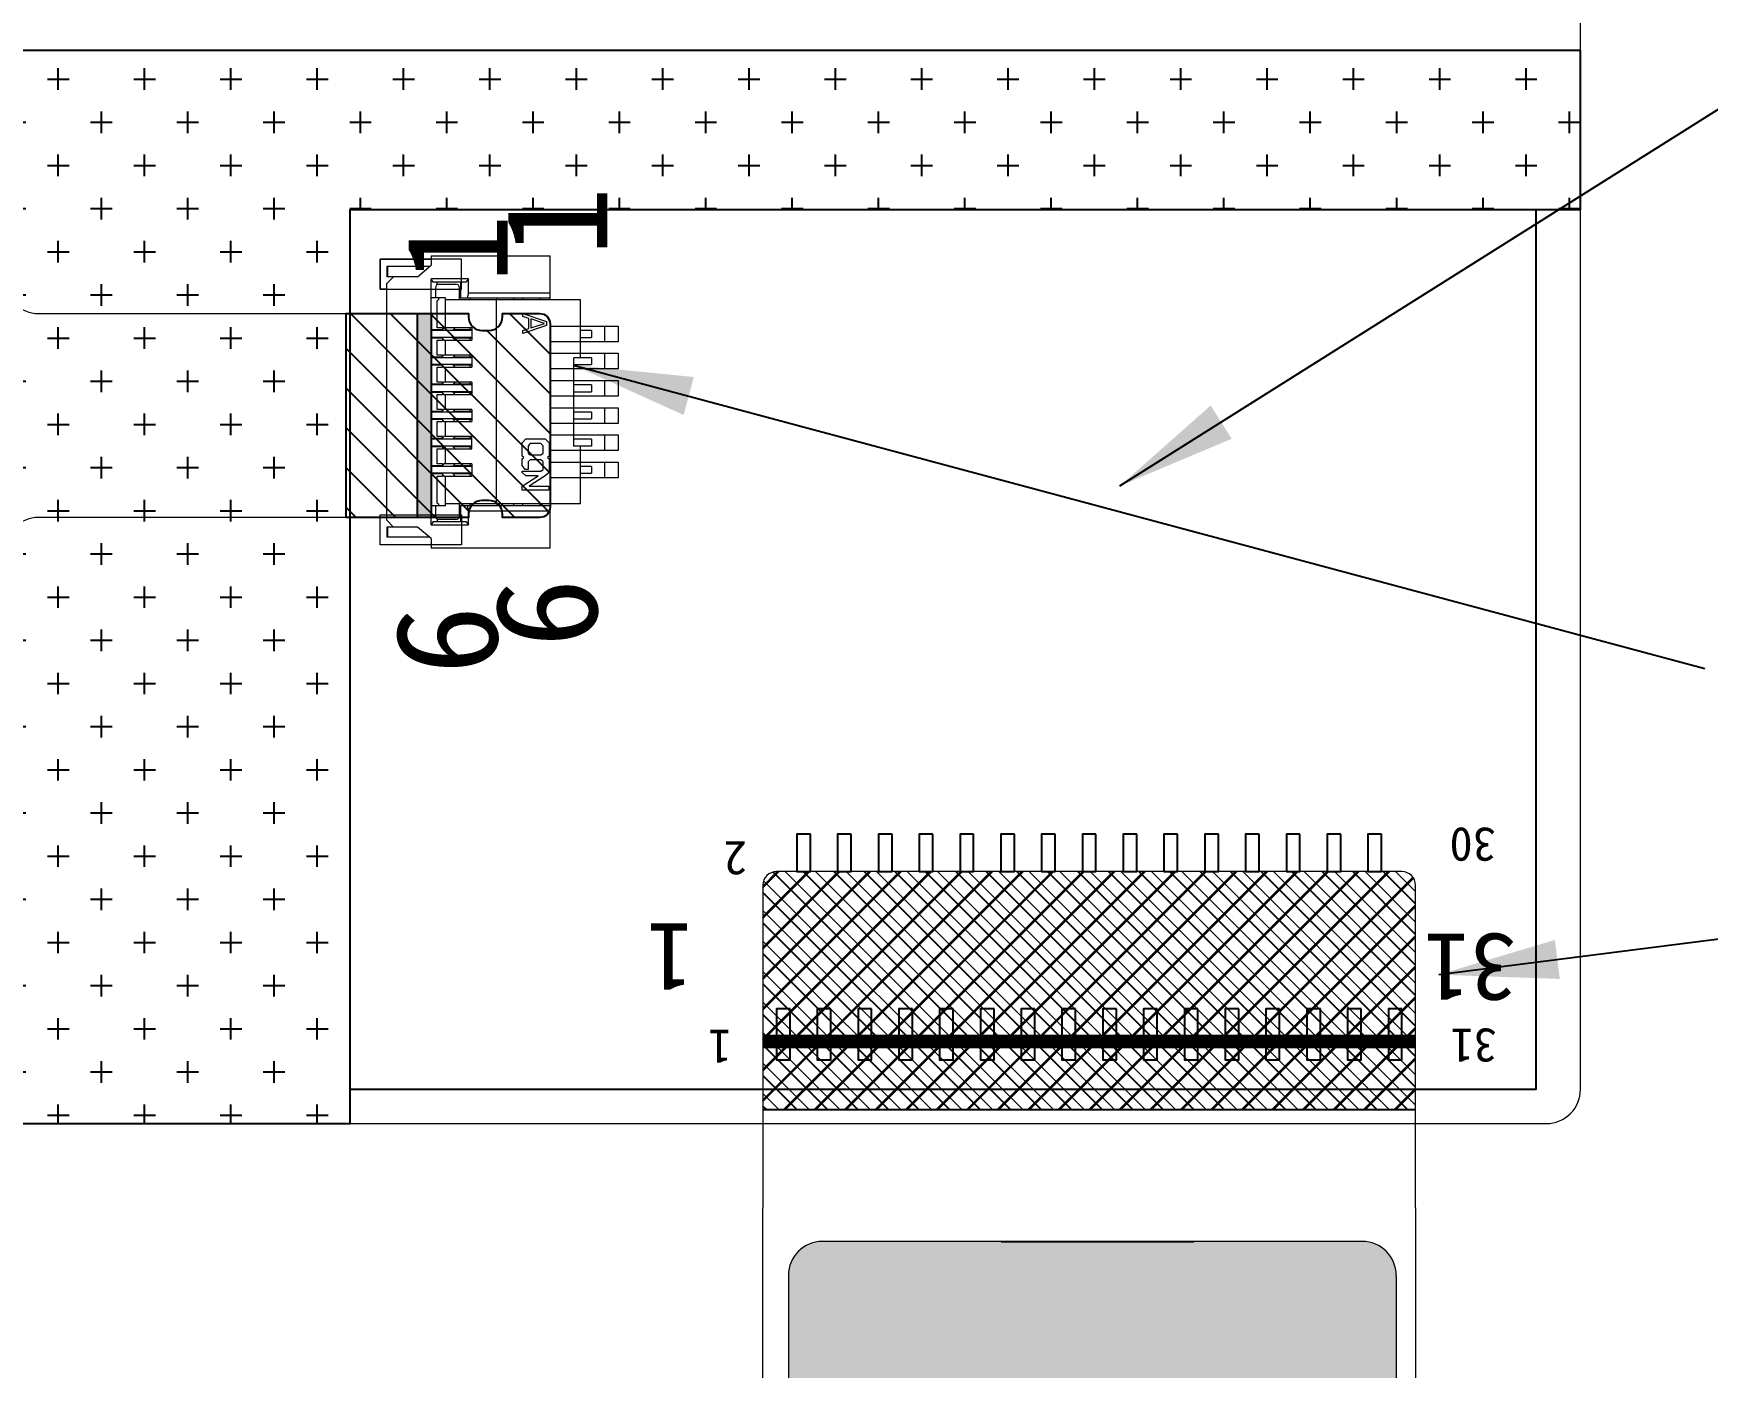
# Model space of a CAD drawing. Header units: millimetres. Extents: x 1773 to 2105, y 395 to 649.
# Drawn here: x 1835.16 to 1859.78, y 480.79 to 500.42 of the extents above; entities that cross this region are included whole.
import ezdxf

# ---------------------------------------------------------------- set-up
doc = ezdxf.new("R2010")
doc.units = ezdxf.units.MM
doc.layers.add('dim', color=3, linetype='Continuous')
doc.layers.add('DST', color=253, linetype='Continuous')
doc.layers.add('FPC', color=40, linetype='Continuous', lineweight=20)
doc.layers.add('TP-FPC', color=102, linetype='Continuous', true_color=0xc2ccb266)
doc.styles.add('宋体', font='')
doc.styles.get('宋体').set_extended_font_data('SimSun')
doc.dimstyles.new('Z0.8', dxfattribs={"dimscale": 0.8, "dimtxt": 2.5, "dimasz": 2.2, "dimexe": 1.25, "dimexo": 0.625, "dimtad": 0, "dimdsep": 46, "dimtxsty": '宋体', "dimcen": 2.5, "dimadec": 0, "dimazin": 0, "dimtfac": 1, "dimtmove": 0, "dimatfit": 3, "dimfxl": 1, "dimlwd": 25, "dimlwe": 25, "dimarcsym": 0})

# ---------------------------------------------------------------- blocks, each defined once
blk = doc.blocks.new('A$C45091238')
at = {"color": 4}
for points in [[(0.44, -1.2), (0, -1.2), (0, 0), (0.44, 0)], [(3.76, -1.2), (4.2, -1.2), (4.2, 0), (3.76, 0)], [(1.215, -3.5), (0.985, -3.5), (0.985, -2.5), (1.215, -2.5)], [(1.615, -3.5), (1.385, -3.5), (1.385, -2.5), (1.615, -2.5)], [(2.015, -3.5), (1.785, -3.5), (1.785, -2.5), (2.015, -2.5)], [(2.415, -3.5), (2.185, -3.5), (2.185, -2.5), (2.415, -2.5)], [(2.815, -3.5), (2.585, -3.5), (2.585, -2.5), (2.815, -2.5)], [(3.215, -3.5), (2.985, -3.5), (2.985, -2.5), (3.215, -2.5)]]:
    blk.add_lwpolyline(points, close=True, dxfattribs=at)
blk = doc.blocks.new('A$C0124305E')
at = {"layer": 'FPC', "color": 32}
for p, q in [((-2.1, -0.65), (-2.1, 0.1)), ((-2.1, 0.1), (-1.66, 0.1)), ((-1.99, -0.626), (-1.99, 0)), ((-1.84, 0), (-1.99, 0)), ((-1.84, -0.1), (-1.74, 0)), ((-1.84, -0.45), (-1.84, 0)), ((-1.74, 0), (1.74, 0)), ((-1.66, 0.1), (-1.66, 0)), ((1.66, 0), (1.66, 0.1)), ((1.66, 0.1), (2.1, 0.1)), ((1.74, 0), (1.84, -0.1)), ((1.99, 0), (1.84, 0)), ((1.84, -0.45), (1.84, 0)), ((1.99, -0.626), (1.99, 0)), ((2.1, 0.1), (2.1, -0.65)), ((-1.84, -0.01), (-1.99, -0.01)), ((1.99, -0.01), (1.84, -0.01)), ((-2.01, -0.65), (-1.84, -0.45)), ((1.84, -0.45), (2.01, -0.65)), ((-2.15, -2.4), (-2.15, -0.65)), ((-2.01, -0.65), (-2.15, -0.65)), ((-1.81, -0.65), (-1.81, -1.2)), ((-1.76, -0.68), (-1.81, -0.65)), ((-1.81, -0.65), (1.81, -0.65)), ((-1.76, -0.68), (-1.76, -1.162)), ((-1.53, -0.717), (-1.68, -0.717)), ((-1.53, -0.861), (-1.53, -0.65)), ((-1.06, -0.82), (-1.06, -0.65)), ((-1.05, -1.25), (-1.05, -0.65)), ((-0.95, -1.25), (-0.95, -0.65)), ((-0.94, -0.82), (-0.94, -0.65)), ((-0.66, -0.82), (-0.66, -0.65)), ((-0.65, -1.25), (-0.65, -0.65)), ((-0.55, -1.25), (-0.55, -0.65)), ((-0.54, -0.82), (-0.54, -0.65)), ((-0.26, -0.82), (-0.26, -0.65)), ((-0.25, -1.25), (-0.25, -0.65)), ((-0.15, -1.25), (-0.15, -0.65)), ((-0.14, -0.82), (-0.14, -0.65)), ((0.14, -0.82), (0.14, -0.65)), ((0.15, -1.25), (0.15, -0.65)), ((0.25, -1.25), (0.25, -0.65)), ((0.26, -0.82), (0.26, -0.65)), ((0.54, -0.82), (0.54, -0.65)), ((0.55, -1.25), (0.55, -0.65)), ((0.65, -1.25), (0.65, -0.65)), ((0.66, -0.82), (0.66, -0.65)), ((0.94, -0.82), (0.94, -0.65)), ((0.95, -1.25), (0.95, -0.65)), ((1.05, -1.25), (1.05, -0.65)), ((1.06, -0.82), (1.06, -0.65)), ((1.53, -0.861), (1.53, -0.65)), ((1.68, -0.717), (1.53, -0.717)), ((1.76, -0.68), (1.81, -0.65)), ((1.76, -1.162), (1.76, -0.68)), ((1.81, -1.2), (1.81, -0.65)), ((2.15, -0.65), (2.01, -0.65)), ((2.15, -0.65), (2.15, -2.4)), ((-1.722, -0.74), (-1.76, -0.74)), ((-1.73, -1.017), (-1.73, -0.767)), ((-1.5, -0.759), (-1.53, -0.759)), ((-1.53, -0.861), (-1.09, -0.861)), ((-1.5, -0.753), (-1.487, -0.74)), ((-1.5, -0.759), (-1.5, -0.753)), ((-1.5, -2.85), (-1.5, -0.869)), ((-1.487, -0.74), (-1.09, -0.74)), ((-1.09, -0.74), (-1.09, -0.82)), ((-1.05, -0.82), (-1.09, -0.82)), ((-1.09, -0.835), (-1.09, -1.25)), ((-1.05, -0.967), (-1.09, -1.007)), ((-1.06, -1.25), (-1.06, -0.977)), ((-0.91, -0.82), (-0.95, -0.82)), ((-0.95, -0.967), (-0.91, -1.007)), ((-0.94, -1.25), (-0.94, -0.977)), ((-0.91, -0.82), (-0.91, -0.74)), ((-0.91, -0.74), (-0.69, -0.74)), ((-0.91, -1.25), (-0.91, -0.835)), ((-0.91, -0.861), (-0.69, -0.861)), ((-0.69, -0.74), (-0.69, -0.82)), ((-0.65, -0.82), (-0.69, -0.82)), ((-0.69, -0.835), (-0.69, -1.25)), ((-0.65, -0.967), (-0.69, -1.007)), ((-0.66, -1.25), (-0.66, -0.977)), ((-0.55, -0.82), (-0.51, -0.82)), ((-0.55, -0.967), (-0.51, -1.007)), ((-0.54, -1.25), (-0.54, -0.977)), ((-0.51, -0.82), (-0.51, -0.74)), ((-0.51, -0.74), (-0.29, -0.74)), ((-0.51, -1.25), (-0.51, -0.835)), ((-0.51, -0.861), (-0.29, -0.861)), ((-0.29, -0.74), (-0.29, -0.82)), ((-0.25, -0.82), (-0.29, -0.82)), ((-0.29, -0.835), (-0.29, -1.25)), ((-0.25, -0.967), (-0.29, -1.007)), ((-0.26, -1.25), (-0.26, -0.977)), ((-0.15, -0.82), (-0.11, -0.82)), ((-0.15, -0.967), (-0.11, -1.007)), ((-0.14, -1.25), (-0.14, -0.977)), ((-0.11, -0.82), (-0.11, -0.74)), ((-0.11, -0.74), (0.11, -0.74)), ((-0.11, -1.25), (-0.11, -0.835)), ((-0.11, -0.861), (0.11, -0.861)), ((0.11, -0.74), (0.11, -0.82)), ((0.15, -0.82), (0.11, -0.82)), ((0.11, -0.835), (0.11, -1.25)), ((0.15, -0.967), (0.11, -1.007)), ((0.14, -1.25), (0.14, -0.977)), ((0.25, -0.82), (0.29, -0.82)), ((0.25, -0.967), (0.29, -1.007)), ((0.26, -1.25), (0.26, -0.977)), ((0.29, -0.82), (0.29, -0.74)), ((0.29, -0.74), (0.51, -0.74)), ((0.29, -1.25), (0.29, -0.835)), ((0.29, -0.861), (0.51, -0.861)), ((0.51, -0.74), (0.51, -0.82)), ((0.55, -0.82), (0.51, -0.82)), ((0.51, -0.835), (0.51, -1.25)), ((0.55, -0.967), (0.51, -1.007)), ((0.54, -1.25), (0.54, -0.977)), ((0.65, -0.82), (0.69, -0.82)), ((0.65, -0.967), (0.69, -1.007)), ((0.66, -1.25), (0.66, -0.977)), ((0.69, -0.82), (0.69, -0.74)), ((0.69, -0.74), (0.91, -0.74)), ((0.69, -1.25), (0.69, -0.835)), ((0.69, -0.861), (0.91, -0.861)), ((0.91, -0.74), (0.91, -0.82)), ((0.95, -0.82), (0.91, -0.82)), ((0.91, -0.835), (0.91, -1.25)), ((0.95, -0.967), (0.91, -1.007)), ((0.94, -1.25), (0.94, -0.977)), ((1.09, -0.82), (1.05, -0.82)), ((1.05, -0.967), (1.09, -1.007)), ((1.06, -1.25), (1.06, -0.977)), ((1.09, -0.74), (1.487, -0.74)), ((1.09, -0.82), (1.09, -0.74)), ((1.09, -1.25), (1.09, -0.835)), ((1.09, -0.861), (1.53, -0.861)), ((1.487, -0.74), (1.5, -0.753)), ((1.5, -0.753), (1.5, -0.759)), ((1.53, -0.759), (1.5, -0.759)), ((1.5, -2.85), (1.5, -0.869)), ((1.722, -0.74), (1.76, -0.74)), ((1.73, -0.767), (1.73, -1.017)), ((-1.76, -1.162), (-1.81, -1.2)), ((-1.81, -1.2), (-1.6, -1.2)), ((-1.76, -1.087), (-1.53, -1.087)), ((-1.68, -1.067), (-1.5, -1.067)), ((-1.53, -1.182), (-1.6, -1.2)), ((-1.6, -1.2), (-1.6, -2.4)), ((-1.53, -2.4), (-1.53, -1.067)), ((-1.5, -1.22), (-1.53, -1.22)), ((-1.06, -1.22), (-1.09, -1.22)), ((-0.91, -1.22), (-0.94, -1.22)), ((-0.66, -1.22), (-0.69, -1.22)), ((-0.51, -1.22), (-0.54, -1.22)), ((-0.26, -1.22), (-0.29, -1.22)), ((-0.11, -1.22), (-0.14, -1.22)), ((0.14, -1.22), (0.11, -1.22)), ((0.29, -1.22), (0.26, -1.22)), ((0.54, -1.22), (0.51, -1.22)), ((0.69, -1.22), (0.66, -1.22)), ((0.94, -1.22), (0.91, -1.22)), ((1.09, -1.22), (1.06, -1.22)), ((1.5, -1.067), (1.68, -1.067)), ((1.53, -1.22), (1.5, -1.22)), ((1.53, -1.067), (1.53, -2.4)), ((1.53, -1.087), (1.76, -1.087)), ((1.6, -1.2), (1.53, -1.182)), ((1.6, -1.2), (1.81, -1.2)), ((1.6, -2.4), (1.6, -1.2)), ((1.81, -1.2), (1.76, -1.162)), ((-0.91, -1.25), (-1.09, -1.25)), ((-0.69, -1.25), (-0.51, -1.25)), ((-0.11, -1.25), (-0.29, -1.25)), ((0.29, -1.25), (0.11, -1.25)), ((0.69, -1.25), (0.51, -1.25)), ((1.09, -1.25), (0.91, -1.25)), ((-1.5, -1.62), (-1.53, -1.62)), ((1.5, -1.609), (-1.5, -1.609)), ((1.5, -1.62), (1.53, -1.62)), ((-1.53, -1.87), (-1.5, -1.87)), ((1.5, -1.87), (1.53, -1.87)), ((-1.53, -2), (-1.5, -2)), ((-1.3, -2.382), (-1.3, -1.99)), ((-1.3, -1.99), (-1.238, -1.99)), ((-1.238, -1.99), (-1.087, -2.225)), ((-1.238, -2.091), (-1.238, -2.382)), ((-1.087, -2.331), (-1.238, -2.091)), ((-1.087, -2.046), (-1.037, -1.99)), ((-1.087, -2.225), (-1.087, -2.046)), ((-1.037, -1.99), (-1.02, -1.99)), ((-1.02, -1.99), (-1.02, -2.264)), ((-0.992, -2.035), (-0.936, -1.99)), ((-0.992, -2.08), (-0.992, -2.035)), ((-0.88, -2.08), (-0.992, -2.08)), ((-0.936, -1.99), (-0.835, -1.99)), ((-0.852, -2.108), (-0.88, -2.08)), ((-0.852, -2.264), (-0.852, -2.108)), ((-0.835, -1.99), (-0.819, -2.013)), ((-0.819, -2.013), (-0.796, -1.99)), ((-0.796, -1.99), (-0.601, -1.99)), ((-0.752, -2.08), (-0.78, -2.108)), ((-0.78, -2.108), (-0.78, -2.264)), ((-0.645, -2.08), (-0.752, -2.08)), ((-0.612, -2.108), (-0.645, -2.08)), ((-0.612, -2.264), (-0.612, -2.108)), ((-0.601, -1.99), (-0.545, -2.046)), ((-0.545, -2.046), (-0.545, -2.331)), ((1.008, -2), (1.052, -2)), ((1.125, -2.35), (1.008, -2)), ((1.052, -2), (1.081, -2.089)), ((1.081, -2.089), (1.227, -2.089)), ((1.22, -2.119), (1.089, -2.119)), ((1.089, -2.119), (1.154, -2.32)), ((1.154, -2.32), (1.22, -2.119)), ((1.3, -2), (1.183, -2.35)), ((1.227, -2.089), (1.256, -2)), ((1.256, -2), (1.3, -2)), ((1.5, -2), (1.53, -2)), ((-2.15, -2.4), (-1.5, -2.4)), ((-1.5, -2.25), (-1.53, -2.25)), ((-1.238, -2.382), (-1.3, -2.382)), ((-1.037, -2.387), (-1.087, -2.331)), ((-0.835, -2.387), (-1.037, -2.387)), ((-1.02, -2.264), (-0.992, -2.298)), ((-0.992, -2.298), (-0.88, -2.298)), ((-0.88, -2.298), (-0.852, -2.264)), ((-0.819, -2.365), (-0.835, -2.387)), ((-0.796, -2.387), (-0.819, -2.365)), ((-0.601, -2.387), (-0.796, -2.387)), ((-0.78, -2.264), (-0.752, -2.298)), ((-0.752, -2.298), (-0.645, -2.298)), ((-0.645, -2.298), (-0.612, -2.264)), ((-0.545, -2.331), (-0.601, -2.387)), ((1.183, -2.35), (1.125, -2.35)), ((1.53, -2.25), (1.5, -2.25)), ((1.5, -2.4), (2.15, -2.4)), ((-1.5, -2.85), (-0.65, -2.85)), ((-1.115, -3.2), (-1.115, -2.85)), ((-1.05, -2.85), (-1.05, -3.009)), ((-0.95, -3.009), (-0.95, -2.85)), ((-0.885, -2.85), (-0.885, -3.2)), ((-0.715, -3.2), (-0.715, -2.85)), ((-0.65, -2.75), (0.65, -2.75)), ((-0.65, -3.009), (-0.65, -2.75)), ((-0.55, -3.009), (-0.55, -2.75)), ((-0.485, -2.75), (-0.485, -3.2)), ((-0.315, -3.2), (-0.315, -2.75)), ((-0.25, -2.75), (-0.25, -3.009)), ((-0.15, -3.009), (-0.15, -2.75)), ((-0.085, -2.75), (-0.085, -3.2)), ((0.085, -3.2), (0.085, -2.75)), ((0.15, -2.75), (0.15, -3.009)), ((0.25, -3.009), (0.25, -2.75)), ((0.315, -2.75), (0.315, -3.2)), ((0.485, -3.2), (0.485, -2.75)), ((0.55, -2.75), (0.55, -3.009)), ((0.65, -3.009), (0.65, -2.75)), ((0.65, -2.85), (1.5, -2.85)), ((0.715, -2.85), (0.715, -3.2)), ((0.885, -3.2), (0.885, -2.85)), ((0.95, -2.85), (0.95, -3.009)), ((1.05, -3.009), (1.05, -2.85)), ((1.115, -2.85), (1.115, -3.2)), ((-0.885, -3.2), (-1.115, -3.2)), ((-0.95, -3.009), (-1.05, -3.009)), ((-0.485, -3.2), (-0.715, -3.2)), ((-0.55, -3.009), (-0.65, -3.009)), ((-0.085, -3.2), (-0.315, -3.2)), ((-0.15, -3.009), (-0.25, -3.009)), ((0.315, -3.2), (0.085, -3.2)), ((0.25, -3.009), (0.15, -3.009)), ((0.715, -3.2), (0.485, -3.2)), ((0.65, -3.009), (0.55, -3.009)), ((1.115, -3.2), (0.885, -3.2)), ((1.05, -3.009), (0.95, -3.009))]:
    blk.add_line(p, q, dxfattribs=at)
for centre, start, end in [((-1.68, -0.767), 90, 180), ((1.68, -0.767), 0, 90), ((-1.68, -1.017), 180, 270), ((1.68, -1.017), 270, 0)]:
    blk.add_arc(centre, 0.05, start, end, dxfattribs=at)
for points, knots in [([(-1.067, -0.82), (-1.069, -0.821), (-1.072, -0.824), (-1.077, -0.828), (-1.083, -0.832), (-1.088, -0.834), (-1.09, -0.835)], [0, 0, 0, 0, 0.218515, 0.461257, 0.723221, 1, 1, 1, 1]), ([(-0.91, -0.835), (-0.912, -0.834), (-0.917, -0.832), (-0.923, -0.828), (-0.928, -0.824), (-0.931, -0.821), (-0.933, -0.82)], [0, 0, 0, 0, 0.276781, 0.538746, 0.781486, 1, 1, 1, 1]), ([(-0.667, -0.82), (-0.669, -0.821), (-0.672, -0.824), (-0.677, -0.828), (-0.683, -0.832), (-0.688, -0.834), (-0.69, -0.835)], [0, 0, 0, 0, 0.218515, 0.461257, 0.723221, 1, 1, 1, 1]), ([(-0.533, -0.82), (-0.531, -0.821), (-0.528, -0.824), (-0.523, -0.828), (-0.517, -0.832), (-0.512, -0.834), (-0.51, -0.835)], [0, 0, 0, 0, 0.218518, 0.461242, 0.723201, 1, 1, 1, 1]), ([(-0.267, -0.82), (-0.269, -0.821), (-0.272, -0.824), (-0.277, -0.828), (-0.283, -0.832), (-0.288, -0.834), (-0.29, -0.835)], [0, 0, 0, 0, 0.218515, 0.461257, 0.723221, 1, 1, 1, 1]), ([(-0.133, -0.82), (-0.131, -0.821), (-0.128, -0.824), (-0.123, -0.828), (-0.117, -0.832), (-0.112, -0.834), (-0.11, -0.835)], [0, 0, 0, 0, 0.218518, 0.461242, 0.723201, 1, 1, 1, 1]), ([(0.133, -0.82), (0.131, -0.821), (0.128, -0.824), (0.123, -0.828), (0.117, -0.832), (0.112, -0.834), (0.11, -0.835)], [0, 0, 0, 0, 0.218515, 0.461257, 0.723221, 1, 1, 1, 1]), ([(0.267, -0.82), (0.269, -0.821), (0.272, -0.824), (0.277, -0.828), (0.283, -0.832), (0.288, -0.834), (0.29, -0.835)], [0, 0, 0, 0, 0.218518, 0.461242, 0.723201, 1, 1, 1, 1]), ([(0.533, -0.82), (0.531, -0.821), (0.528, -0.824), (0.523, -0.828), (0.517, -0.832), (0.512, -0.834), (0.51, -0.835)], [0, 0, 0, 0, 0.218515, 0.461257, 0.723221, 1, 1, 1, 1]), ([(0.667, -0.82), (0.669, -0.821), (0.672, -0.824), (0.677, -0.828), (0.683, -0.832), (0.688, -0.834), (0.69, -0.835)], [0, 0, 0, 0, 0.218518, 0.461242, 0.723201, 1, 1, 1, 1]), ([(0.933, -0.82), (0.931, -0.821), (0.928, -0.824), (0.923, -0.828), (0.917, -0.832), (0.912, -0.834), (0.91, -0.835)], [0, 0, 0, 0, 0.218515, 0.461257, 0.723221, 1, 1, 1, 1]), ([(1.09, -0.835), (1.088, -0.834), (1.083, -0.832), (1.077, -0.828), (1.072, -0.824), (1.069, -0.821), (1.067, -0.82)], [0, 0, 0, 0, 0.276781, 0.538746, 0.781486, 1, 1, 1, 1])]:
    blk.add_open_spline(points, degree=3, knots=knots, dxfattribs=at)
at = {"layer": 'FPC', "color": 0}
blk.add_blockref('A$C45091238', (-2.1, 0.1), dxfattribs=at)
blk = doc.blocks.new('A$C11F45DD5')
at = {"rotation": 270}
blk.add_blockref('A$C0124305E', (3.589, 3.4), dxfattribs=at)
at = {"color": 1, "char_height": 1.5, "width": 0.74433, "attachment_point": 9, "rotation": 270}
for s, insert in [('{\\fSimSun|b0|i0|c134|p2;6}', (0.472, 5.993)), ('{\\fSimSun|b0|i0|c134|p2;1}', (0.345, 0.236))]:
    blk.add_mtext(s, dxfattribs=dict(at, insert=insert))
blk = doc.blocks.new('A$C305E440D')
at = {"layer": 'dim', "ltscale": 0.01}
for points in [[(0.808, 10.393), (0.808, 10.593), (0.058, 10.593), (0.058, 10.393)], [(3.378, 10.093), (3.378, 10.293), (2.828, 10.293), (2.828, 10.093)], [(0.808, 9.793), (0.808, 9.993), (0.058, 9.993), (0.058, 9.793)], [(3.378, 9.493), (3.378, 9.693), (2.828, 9.693), (2.828, 9.493)], [(0.808, 9.193), (0.808, 9.393), (0.058, 9.393), (0.058, 9.193)], [(3.378, 8.893), (3.378, 9.093), (2.828, 9.093), (2.828, 8.893)], [(0.808, 8.593), (0.808, 8.793), (0.058, 8.793), (0.058, 8.593)], [(3.378, 8.293), (3.378, 8.493), (2.828, 8.493), (2.828, 8.293)], [(0.808, 7.993), (0.808, 8.193), (0.058, 8.193), (0.058, 7.993)], [(3.378, 7.693), (3.378, 7.893), (2.828, 7.893), (2.828, 7.693)], [(0.808, 7.393), (0.808, 7.593), (0.058, 7.593), (0.058, 7.393)], [(3.378, 7.093), (3.378, 7.293), (2.828, 7.293), (2.828, 7.093)], [(0.808, 6.793), (0.808, 6.993), (0.058, 6.993), (0.058, 6.793)], [(3.378, 6.493), (3.378, 6.693), (2.828, 6.693), (2.828, 6.493)], [(0.808, 6.193), (0.808, 6.393), (0.058, 6.393), (0.058, 6.193)], [(3.378, 5.893), (3.378, 6.093), (2.828, 6.093), (2.828, 5.893)], [(0.808, 5.593), (0.808, 5.793), (0.058, 5.793), (0.058, 5.593)], [(3.378, 5.293), (3.378, 5.493), (2.828, 5.493), (2.828, 5.293)], [(0.808, 4.993), (0.808, 5.193), (0.058, 5.193), (0.058, 4.993)], [(3.378, 4.693), (3.378, 4.893), (2.828, 4.893), (2.828, 4.693)], [(0.808, 4.393), (0.808, 4.593), (0.058, 4.593), (0.058, 4.393)], [(3.378, 4.093), (3.378, 4.293), (2.828, 4.293), (2.828, 4.093)], [(0.808, 3.793), (0.808, 3.993), (0.058, 3.993), (0.058, 3.793)], [(3.378, 3.493), (3.378, 3.693), (2.828, 3.693), (2.828, 3.493)], [(0.808, 3.193), (0.808, 3.393), (0.058, 3.393), (0.058, 3.193)], [(3.378, 2.893), (3.378, 3.093), (2.828, 3.093), (2.828, 2.893)], [(0.808, 2.593), (0.808, 2.793), (0.058, 2.793), (0.058, 2.593)], [(3.378, 2.293), (3.378, 2.493), (2.828, 2.493), (2.828, 2.293)], [(0.808, 1.993), (0.808, 2.193), (0.058, 2.193), (0.058, 1.993)], [(3.378, 1.693), (3.378, 1.893), (2.828, 1.893), (2.828, 1.693)], [(0.808, 1.393), (0.808, 1.593), (0.058, 1.593), (0.058, 1.393)]]:
    blk.add_lwpolyline(points, close=True, dxfattribs=at)
at = {"layer": 'dim', "ltscale": 0.01, "char_height": 0.5, "width": 1.55571, "attachment_point": 1, "rotation": 90}
for s, insert in [('1', (0, 11.257)), ('2', (2.774, 11.026)), ('31', (0.019, 0)), ('30', (2.973, 0.013))]:
    blk.add_mtext(s, dxfattribs=dict(at, insert=insert))
blk = doc.blocks.new('er3333')
at = {"ltscale": 0.01}
h = blk.add_hatch(dxfattribs=at)
h.set_pattern_fill('ANSI37', color=0, scale=0.1, style=0)
h.set_pattern_definition([(135, (3107.88084, -193.00756), (0.2245064, 0.2245064), []), (45, (3107.88084, -193.00756), (0.2245064, -0.2245064), [])])
h.paths.add_polyline_path([(1647.95, 478.854), (1647.95, 482.154, -0.414214), (1648.15, 482.354), (1657.35, 482.354, -0.414214), (1657.55, 482.154), (1657.55, 478.854)])
h = blk.add_hatch(dxfattribs=at)
h.set_pattern_fill('ANSI37', color=0, scale=0.1, style=0)
h.set_pattern_definition([(225, (3107.88084, 1131.0681), (0.2245064, -0.2245064), []), (315, (3107.88084, 1131.0681), (0.2245064, 0.2245064), [])])
h.paths.add_polyline_path([(1647.95, 459.206), (1647.95, 455.906, 0.414214), (1648.15, 455.706), (1657.35, 455.706, 0.414214), (1657.55, 455.906), (1657.55, 459.206)])
at = {"layer": 'FPC', "linetype": 'Continuous'}
h = blk.add_hatch(dxfattribs=at)
h.set_pattern_fill('ANSI36', color=256, style=0)
h.set_pattern_definition([(45, (1097.13404, 398.60919), (0.06629126, 0.243067956), [0.3125, -0.0625, 0, -0.0625])])
h.paths.add_polyline_path([(1657.265, 476.415, 0.414214), (1656.765, 476.915), (1648.827, 476.915, 0.414214), (1648.327, 476.415), (1648.327, 461.12, 0.407363), (1648.815, 460.62), (1656.765, 460.62, 0.414214), (1657.265, 461.12)])
h.paths.add_polyline_path([(1652.086, 467.467), (1652.086, 472.023), (1653.886, 472.023), (1653.886, 467.467)], flags=24)
at = {"color": 0, "ltscale": 0.01}
for p, q in [((1647.95, 478.854), (1657.55, 478.854)), ((1647.95, 459.206), (1657.55, 459.206))]:
    blk.add_line(p, q, dxfattribs=at)
at = {"layer": 'dim', "color": 0, "ltscale": 0.01, "const_width": 0.2}
for points in [[(1657.55, 479.854), (1647.95, 479.854)], [(1657.55, 458.206), (1647.95, 458.206)]]:
    blk.add_lwpolyline(points, dxfattribs=at)
at = {"layer": 'FPC'}
for p, q in [((1657.35, 482.354), (1648.15, 482.354)), ((1647.95, 482.154), (1647.95, 477.409)), ((1657.55, 477.409), (1657.55, 482.154)), ((1647.95, 460.652), (1647.95, 455.906)), ((1657.55, 455.906), (1657.55, 460.652)), ((1648.15, 455.706), (1657.35, 455.706))]:
    blk.add_line(p, q, dxfattribs=at)
at = {"layer": 'FPC', "linetype": 'Continuous'}
for p, q in [((1647.95, 460.652), (1647.95, 477.409)), ((1657.55, 477.409), (1657.55, 460.652)), ((1656.765, 476.915), (1648.827, 476.915)), ((1651.457, 476.909), (1654.288, 476.909)), ((1648.327, 476.415), (1648.327, 461.12)), ((1657.265, 476.415), (1657.265, 461.061)), ((1647.95, 460.652), (1647.95, 467.696)), ((1656.765, 460.62), (1648.815, 460.62)), ((1657.55, 460.652), (1657.55, 460.652))]:
    blk.add_line(p, q, dxfattribs=at)
at = {"layer": 'FPC'}
for centre, start, end in [((1648.15, 482.154), 90, 180), ((1657.35, 482.154), 0, 90), ((1648.15, 455.906), 180, 270), ((1657.35, 455.906), 270, 360)]:
    blk.add_arc(centre, 0.2, start, end, dxfattribs=at)
at = {"layer": 'FPC', "linetype": 'Continuous'}
for centre, start, end in [((1648.827, 476.415), 90, 180), ((1656.765, 476.415), 0, 90), ((1648.827, 461.12), 180, 270), ((1656.765, 461.12), 270, 0)]:
    blk.add_arc(centre, 0.5, start, end, dxfattribs=at)
at = {"color": 0, "insert": (1652.336, 467.717), "char_height": 1, "width": 7.66699, "attachment_point": 1, "rotation": 90}
blk.add_mtext('{\\fSimSun|b0|i0|c134|p2;\\C1;弯折区}', dxfattribs=at)

msp = doc.modelspace()

# ---------------------------------------------------------------- hatches: boundary and pattern name
h = msp.add_hatch()
h.set_pattern_fill('ANSI31', color=4, scale=0.13, angle=1350, style=0)
h.set_pattern_definition([(315, (-131.981, 151.91347), (0.29185832, 0.29185832), [])])
edge = h.paths.add_edge_path()
edge.add_line((1839.756, 493.297), (1839.756, 496.297))
edge.add_line((1839.756, 496.297), (1841.556, 496.297))
edge.add_line((1841.556, 496.297), (1841.556, 496.247))
edge.add_arc((1841.756, 496.247), 0.2, 540, 630)
edge.add_line((1841.756, 496.047), (1841.856, 496.047))
edge.add_arc((1841.856, 496.247), 0.2, 630, 720)
edge.add_line((1842.056, 496.247), (1842.056, 496.297))
edge.add_line((1842.056, 496.297), (1842.606, 496.297))
edge.add_arc((1842.606, 496.147), 0.15, 360, 450, ccw=False)
edge.add_line((1842.756, 496.147), (1842.756, 493.447))
edge.add_arc((1842.606, 493.447), 0.15, 630, 720, ccw=False)
edge.add_line((1842.606, 493.297), (1842.056, 493.297))
edge.add_line((1842.056, 493.297), (1842.056, 493.347))
edge.add_arc((1841.856, 493.347), 0.2, 720, 810)
edge.add_line((1841.856, 493.547), (1841.756, 493.547))
edge.add_arc((1841.756, 493.347), 0.2, 450, 540)
edge.add_line((1841.556, 493.347), (1841.556, 493.297))
edge.add_line((1841.556, 493.297), (1839.756, 493.297))
at = {"lineweight": -3}
msp.add_hatch(color=7, dxfattribs=at).paths.add_polyline_path([(1840.806, 496.297), (1841.006, 496.297), (1841.006, 493.297), (1840.806, 493.297)])
at = {"ltscale": 0.01}
h = msp.add_hatch(dxfattribs=at)
h.set_pattern_fill('ANSI37', color=0, scale=0.1, angle=180, style=0)
h.set_pattern_definition([(135, (3305.81643, -187.27364), (0.2245064, 0.2245064), []), (45, (3305.81643, -187.27364), (0.2245064, -0.2245064), [])])
h.paths.add_polyline_path([(1845.886, 484.588), (1845.886, 487.888, -0.414214), (1846.086, 488.088), (1855.286, 488.088, -0.414214), (1855.486, 487.888), (1855.486, 484.588)])
at = {"layer": 'DST', "ltscale": 0.1}
h = msp.add_hatch(dxfattribs=at)
h.set_pattern_fill('CROSS', color=4, scale=0.1, style=0)
h.set_pattern_definition([(0, (158.32894, 0), (0.635, 0.635), [0.3175, -0.9525]), (90, (158.4877, -0.15875), (-0.635, 0.635), [0.3175, -0.9525])])
h.paths.add_polyline_path([(1822.154, 484.382), (1839.818, 484.382), (1839.818, 497.828), (1857.911, 497.828), (1857.911, 500.167), (1822.154, 500.167)])

# ---------------------------------------------------------------- linework, layer by layer
at = {"color": 0, "ltscale": 0.01}
msp.add_line((1845.886, 484.588), (1855.486, 484.588), dxfattribs=at)
at = {"color": 4}
msp.add_lwpolyline([(1839.756, 493.297), (1839.756, 496.297), (1841.556, 496.297), (1841.556, 496.247, 0.414214), (1841.756, 496.047), (1841.856, 496.047, 0.414214), (1842.056, 496.247), (1842.056, 496.297), (1842.606, 496.297, -0.414214), (1842.756, 496.147), (1842.756, 493.447, -0.414214), (1842.606, 493.297), (1842.056, 493.297), (1842.056, 493.347, 0.414214), (1841.856, 493.547), (1841.756, 493.547, 0.414214), (1841.556, 493.347), (1841.556, 493.297)], format="xyb", close=True, dxfattribs=at)
at = {"color": 7, "lineweight": -3}
msp.add_lwpolyline([(1840.806, 496.297), (1841.006, 496.297), (1841.006, 493.297), (1840.806, 493.297)], close=True, dxfattribs=at)
at = {"layer": 'dim', "color": 0, "ltscale": 0.01, "const_width": 0.2}
msp.add_lwpolyline([(1855.486, 485.588), (1845.886, 485.588)], dxfattribs=at)
at = {"layer": 'DST', "color": 4, "ltscale": 0.1}
msp.add_lwpolyline([(1822.154, 484.382), (1839.818, 484.382), (1839.818, 497.828), (1857.911, 497.828), (1857.911, 500.167), (1822.154, 500.167)], close=True, dxfattribs=at)
at = {"layer": 'DST', "ltscale": 0.1}
msp.add_lwpolyline([(1839.818, 497.828), (1857.257, 497.828), (1857.257, 484.882), (1839.818, 484.882)], close=True, dxfattribs=at)
at = {"layer": 'FPC', "linetype": 'ByBlock'}
for points in [[(1835.004, 512.697, -0.272683), (1834.9, 512.522), (1834.147, 512.104, 0.272683), (1833.632, 511.23), (1833.632, 498.297, 0.414214), (1834.132, 497.797), (1834.234, 497.797, -0.414214), (1834.734, 497.297), (1834.734, 496.797, 0.414214), (1835.234, 496.297), (1839.756, 496.297), (1841.556, 496.297), (1841.556, 496.247, 0.414214), (1841.756, 496.047), (1841.856, 496.047, 0.414214), (1842.056, 496.247), (1842.056, 496.297), (1842.606, 496.297, -0.414214), (1842.756, 496.147), (1842.756, 493.447, -0.414214), (1842.606, 493.297), (1842.056, 493.297)], [(1841.556, 493.297), (1841.556, 493.347, -0.414214), (1841.756, 493.547), (1841.856, 493.547, -0.414214), (1842.056, 493.347), (1842.056, 493.297), (1842.056, 493.347, 0.414214), (1841.856, 493.547), (1841.756, 493.547, 0.414214), (1841.556, 493.347), (1841.556, 493.297), (1839.756, 493.297), (1835.234, 493.297, 0.414214), (1834.734, 492.797)]]:
    msp.add_lwpolyline(points, format="xyb", dxfattribs=at)
at = {"layer": 'FPC', "ltscale": 0.1}
msp.add_lwpolyline([(1822.154, 484.382), (1857.411, 484.382, 0.414214), (1857.911, 484.882), (1857.911, 501.767, 0.414214), (1856.911, 502.767), (1823.154, 502.767, 0.414214), (1822.154, 501.767), (1822.154, 484.382)], format="xyb", dxfattribs=at)

# ---------------------------------------------------------------- block references
at = {"ltscale": 0.1}
for name, p, rotation in [('A$C11F45DD5', (1843.945, 498.397), 180), ('A$C305E440D', (1856.679, 485.261), 90)]:
    msp.add_blockref(name, p, dxfattribs=dict(at, rotation=rotation))
at = {"layer": 'FPC'}
msp.add_blockref('er3333', (197.936, 5.734), dxfattribs=at)

# ---------------------------------------------------------------- texts
at = {"color": 1, "char_height": 1.5, "width": 0.74433, "attachment_point": 9, "rotation": 90}
for s, insert in [('{\\fSimSun|b0|i0|c134|p2;1}', (1842.133, 497.762)), ('{\\fSimSun|b0|i0|c134|p2;6}', (1842.006, 492.005))]:
    msp.add_mtext(s, dxfattribs=dict(at, insert=insert))
at = {"layer": 'dim', "ltscale": 0.01, "char_height": 1, "width": 0.85229, "attachment_point": 1, "rotation": 180}
for s, insert in [('1', (1844.857, 486.325)), ('31', (1856.965, 486.175))]:
    msp.add_mtext(s, dxfattribs=dict(at, insert=insert))

# ---------------------------------------------------------------- leaders
at = {"ltscale": 0.1}
for points in [[(1851.138, 493.762), (1860.145, 499.432)], [(1843.096, 495.54), (1859.74, 491.077)]]:
    msp.add_leader(points, dimstyle='Z0.8', override={"dimgap": 0.625, "dimtad": 0, "dimfxl": 1.25, "dimarcsym": 1}, dxfattribs=at)
at = {"layer": 'TP-FPC', "ltscale": 0.01}
msp.add_leader([(1855.826, 486.572), (1871.418, 488.572)], dimstyle='Z0.8', override={"dimgap": 0.625, "dimtad": 0, "dimfxl": 1.25}, dxfattribs=at)

doc.saveas('drawing.dxf')
